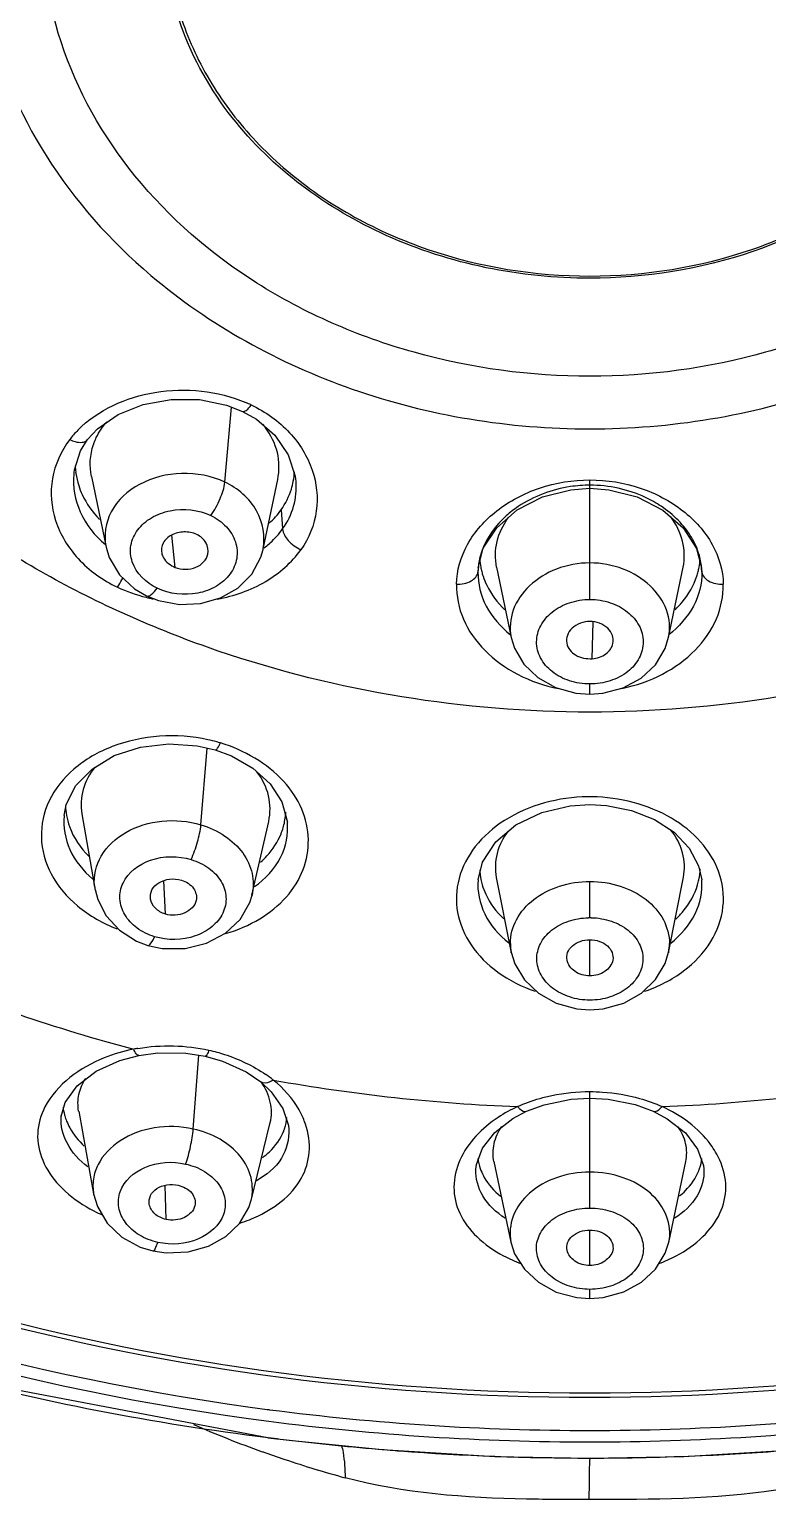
# Model space of a CAD drawing. Extents: x 0 to 1128, y 0 to 827.
# Drawn here: x 443.47 to 457.33, y 507.97 to 535.58 of the extents above; entities that cross this region are included whole.
import ezdxf

# ---------------------------------------------------------------- set-up
doc = ezdxf.new("R2010")
doc.units = 0
doc.header["$LTSCALE"] = 10
doc.header["$MEASUREMENT"] = 0
doc.layers.add('DEF_LAYER_ASSEM_MEMBER', color=7, linetype='CONTINUOUS')

msp = doc.modelspace()

# ---------------------------------------------------------------- linework, layer by layer
at = {"layer": 'DEF_LAYER_ASSEM_MEMBER', "color": 9, "linetype": 'Continuous'}
for p, q in [((447.14, 527.074), (447.267, 528.482)), ((453.992, 527.016), (453.992, 527.116)), ((453.992, 524.871), (453.992, 527.016)), ((448.197, 526.555), (448.225, 526.195)), ((451.901, 525.494), (451.891, 525.384)), ((456.084, 525.494), (456.094, 525.384)), ((453.992, 523.093), (453.992, 523.284)), ((446.691, 520.64), (446.808, 522.081)), ((446.023, 518.963), (445.992, 519.594)), ((453.992, 518.895), (453.992, 519.576)), ((453.992, 517.802), (453.992, 518.482)), ((446.546, 514.927), (446.651, 516.312)), ((453.992, 515.507), (453.992, 515.63)), ((453.992, 514.841), (453.992, 515.507)), ((453.992, 514.117), (453.992, 514.841)), ((453.992, 513.443), (453.992, 514.117)), ((446.036, 513.229), (446.019, 513.865)), ((453.992, 512.363), (453.992, 513.03)), ((453.992, 511.744), (453.992, 511.916)), ((447.946, 509.132), (447.951, 509.134)), ((448.402, 509.076), (448.409, 509.079)), ((453.992, 508.744), (453.992, 508.755))]:
    msp.add_line(p, q, dxfattribs=at)
at = {"layer": 'DEF_LAYER_ASSEM_MEMBER', "color": 7, "linetype": 'Continuous'}
for p, q in [((447.17, 528.52), (447.472, 528.402)), ((444.43, 527.664), (444.561, 527.872)), ((444.561, 527.872), (444.561, 527.872)), ((444.315, 527.305), (444.43, 527.664)), ((444.309, 527.257), (444.315, 527.305)), ((444.305, 527.258), (444.302, 527.226)), ((444.636, 527.179), (444.91, 525.851)), ((447.861, 525.818), (448.132, 527.124)), ((446.206, 525.472), (446.146, 526.077)), ((447.856, 525.808), (447.858, 525.819)), ((451.895, 525.467), (451.992, 525.832)), ((455.994, 525.829), (456.089, 525.467)), ((451.895, 525.467), (451.891, 525.384)), ((451.896, 525.471), (451.895, 525.467)), ((452.242, 525.476), (452.515, 524.158)), ((455.47, 524.158), (455.743, 525.476)), ((456.089, 525.467), (456.089, 525.471)), ((456.094, 525.384), (456.089, 525.467)), ((454.036, 523.757), (454.052, 524.448)), ((446.621, 522.124), (446.957, 522.046)), ((453.621, 520.996), (453.992, 521.021)), ((453.992, 521.021), (454.306, 521.003)), ((444.122, 520.812), (444.121, 520.81)), ((444.457, 520.843), (444.703, 519.409)), ((447.649, 519.316), (447.963, 520.704)), ((448.314, 520.687), (448.313, 520.69)), ((451.893, 519.608), (451.893, 519.604)), ((452.236, 519.653), (452.516, 518.235)), ((455.469, 518.236), (455.749, 519.654)), ((456.092, 519.604), (456.091, 519.607)), ((452.516, 518.235), (452.514, 518.245)), ((455.406, 518.034), (455.47, 518.246)), ((455.47, 518.246), (455.469, 518.236)), ((447.813, 515.811), (448.012, 515.626)), ((444.067, 515.162), (444.141, 515.424)), ((444.067, 515.162), (444.069, 515.178)), ((444.397, 515.265), (444.672, 513.708)), ((452.543, 515.124), (452.802, 515.261)), ((455.181, 515.261), (455.446, 515.121)), ((447.632, 513.585), (447.991, 515.047)), ((452.191, 514.316), (452.509, 512.805)), ((455.473, 512.794), (455.793, 514.316)), ((444.672, 513.708), (444.675, 513.692)), ((452.509, 512.805), (452.511, 512.795)), ((452.51, 512.805), (452.512, 512.795)), ((455.407, 512.593), (455.475, 512.805)), ((455.473, 512.794), (455.475, 512.805)), ((447.945, 509.131), (448.402, 509.076))]:
    msp.add_line(p, q, dxfattribs=at)
for points in [[(413.504, 539.168), (413.583, 538.558), (414.898, 533.127), (417.263, 527.964), (420.607, 523.195), (424.854, 518.94), (429.904, 515.296), (435.601, 512.398), (441.82, 510.3), (447.946, 509.132)], [(444.561, 527.872), (444.751, 528.076), (445.134, 528.341), (445.606, 528.53), (446.13, 528.626), (446.665, 528.623), (447.17, 528.52)], [(447.472, 528.402), (447.731, 528.255), (448.079, 527.956), (448.331, 527.587), (448.46, 527.184), (448.472, 527.083)], [(451.992, 525.832), (452.245, 526.219), (452.627, 526.551), (453.105, 526.796), (453.635, 526.932), (453.992, 526.958)], [(453.992, 526.958), (454.351, 526.932), (454.882, 526.795), (455.36, 526.549), (455.742, 526.217), (455.994, 525.829)], [(444.909, 525.852), (444.967, 525.66), (445.159, 525.334), (445.445, 525.068), (445.67, 524.936)], [(445.67, 524.936), (445.896, 524.849), (446.288, 524.777), (446.684, 524.793), (447.056, 524.899), (447.384, 525.085), (447.647, 525.345), (447.817, 525.666), (447.856, 525.808)], [(452.514, 524.159), (452.575, 523.958), (452.75, 523.656), (453.012, 523.403), (453.346, 523.217), (453.729, 523.112), (453.992, 523.093)], [(453.992, 523.093), (454.237, 523.11), (454.619, 523.21), (454.956, 523.391), (455.223, 523.643), (455.406, 523.949), (455.47, 524.16)], [(444.122, 520.812), (444.161, 521.016), (444.338, 521.369), (444.649, 521.687), (445.065, 521.939), (445.558, 522.1), (446.091, 522.161), (446.621, 522.124)], [(446.958, 522.046), (447.262, 521.933), (447.665, 521.702), (447.991, 521.406), (448.211, 521.069), (448.313, 520.688)], [(451.893, 519.604), (451.979, 519.936), (452.224, 520.319), (452.604, 520.639), (453.088, 520.869), (453.621, 520.996)], [(454.306, 521.003), (454.771, 520.91), (455.204, 520.739), (455.574, 520.499), (455.854, 520.203), (456.031, 519.872), (456.092, 519.604)], [(444.706, 519.426), (444.754, 519.239), (444.913, 518.929), (445.159, 518.661), (445.479, 518.457), (445.694, 518.375)], [(445.694, 518.375), (445.96, 518.319), (446.392, 518.319), (446.797, 518.419), (447.149, 518.603), (447.428, 518.86), (447.608, 519.178), (447.65, 519.318)], [(452.515, 518.245), (452.582, 518.026), (452.763, 517.728), (453.027, 517.478), (453.361, 517.29), (453.746, 517.184), (453.992, 517.166)], [(453.992, 517.166), (454.241, 517.184), (454.628, 517.292), (454.963, 517.481), (455.226, 517.733), (455.406, 518.034)], [(444.141, 515.424), (444.368, 515.736), (444.723, 516.011), (445.171, 516.216), (445.526, 516.31)], [(445.526, 516.31), (445.88, 516.357), (446.409, 516.35), (446.772, 516.293)], [(446.772, 516.293), (447.095, 516.201), (447.538, 515.998), (447.813, 515.811)], [(448.012, 515.626), (448.23, 515.315), (448.333, 514.993), (448.339, 514.927)], [(452.803, 515.261), (453.132, 515.383), (453.638, 515.486), (453.992, 515.507)], [(453.992, 515.507), (454.337, 515.487), (454.842, 515.385), (455.181, 515.261)], [(451.853, 514.172), (451.864, 514.262), (451.978, 514.565), (452.21, 514.864), (452.543, 515.124)], [(455.446, 515.121), (455.784, 514.855), (456.015, 514.55)], [(456.015, 514.55), (456.124, 514.245), (456.131, 514.173)], [(444.677, 513.709), (444.746, 513.471), (444.929, 513.16), (445.203, 512.899), (445.552, 512.709), (445.79, 512.637)], [(445.79, 512.637), (446.04, 512.601), (446.45, 512.621), (446.83, 512.729), (447.157, 512.911), (447.416, 513.155), (447.589, 513.451), (447.633, 513.588)], [(452.51, 512.805), (452.58, 512.586), (452.764, 512.293), (453.028, 512.049), (453.361, 511.866), (453.746, 511.762), (453.992, 511.744)], [(453.992, 511.744), (454.24, 511.762), (454.627, 511.867), (454.961, 512.052), (455.225, 512.298), (455.407, 512.593)], [(448.402, 509.076), (450.091, 508.906), (452.207, 508.779), (453.992, 508.745)], [(453.992, 508.745), (455.755, 508.779), (457.921, 508.909), (459.582, 509.076)]]:
    msp.add_lwpolyline(points, dxfattribs=at)
at = {"layer": 'DEF_LAYER_ASSEM_MEMBER', "color": 9, "linetype": 'Continuous'}
for centre, radius, start, end in [((446.481, 526.103), 2.681, 64.5366, 66.8613), ((445.752, 526.702), 1.923, 135.5595, 142.4345), ((446.774, 527.296), 1.826, 306.8791, 308.146), ((446.373, 527.797), 2.972, 256.1417, 257.3606), ((446.379, 527.822), 2.998, 257.3618, 258.7064), ((446.164, 519.183), 3.124, 74.6972, 77.8213), ((446.186, 519.268), 3.036, 73.2807, 74.6901), ((453.994, 517.863), 3.303, 90.2726, 90.7321), ((453.994, 517.865), 3.3, 90.0299, 90.2726), ((453.961, 517.488), 3.678, 89.2775, 89.5089), ((453.961, 517.501), 3.664, 88.8395, 89.2776), ((445.651, 519.572), 0.962, 185.1179, 188.7752), ((453.992, 517.625), 1.27, 89.9997, 91.1768), ((453.992, 517.624), 1.271, 88.8263, 89.9983), ((453.398, 518.41), 0.899, 179.9114, 190.5663), ((454.591, 518.41), 0.895, 349.394, 359.9635), ((453.444, 546.816), 31.428, 246.9808, 255.2238), ((446.06, 513.177), 3.311, 99.5909, 100.9933), ((446.367, 513.725), 2.707, 51.6302, 55.274), ((453.968, 548.931), 33.61, 259.8532, 267.7218), ((453.994, 549.141), 33.821, 272.298, 280.1174), ((453.874, 556.789), 48.021, 255.1781, 262.9147), ((453.926, 555.256), 45.985, 262.1134, 262.5694), ((453.991, 555.812), 46.545, 262.5786, 270.0014), ((453.994, 555.811), 46.544, 269.9985, 277.4216), ((454.737, 528.137), 20.466, 246.4295, 250.3046), ((453.927, 555.5), 46.444, 262.1512, 262.6237), ((453.991, 556.055), 47.003, 262.6326, 270.0014), ((453.993, 556.055), 47.003, 269.9986, 277.3676), ((457.999, 589.964), 81.452, 262.91402, 263.23889), ((454, 556.223), 47.475, 263.2368, 265.464), ((454.919, 528.64), 21, 250.3, 251.5214), ((454.031, 556.572), 47.825, 265.4608, 265.6797), ((453.997, 556.127), 47.379, 265.6791, 269.9939), ((453.977, 556.262), 47.514, 272.5617, 274.5604), ((455.069, 529.096), 21.48, 251.527, 254.6895), ((453.991, 556.043), 47.295, 270.0017, 272.5565)]:
    msp.add_arc(centre, radius, start, end, dxfattribs=at)
at = {"layer": 'DEF_LAYER_ASSEM_MEMBER', "color": 7, "linetype": 'Continuous'}
for centre, radius, start, end in [((446.752, 527.24), 1.435, 36.9911, 40.0141), ((445.78, 527.402), 1.171, 159.7927, 161.207), ((445.697, 527.441), 1.369, 182.6633, 187.3814), ((445.717, 527.443), 1.39, 187.3741, 188.663), ((445.761, 527.451), 1.434, 188.7112, 197.8993), ((447.114, 527.337), 1.334, 342.8631, 349.284), ((447.109, 527.338), 1.339, 349.2976, 357.0067), ((453.149, 525.703), 1.226, 182.6996, 183.5172), ((453.229, 525.334), 1.342, 159.8343, 163.0535), ((454.754, 525.333), 1.343, 16.9532, 20.1416), ((453.176, 525.705), 1.253, 183.5414, 190.4228), ((453.211, 525.712), 1.289, 190.4117, 194.2465), ((453.236, 525.718), 1.315, 194.2474, 198.1042), ((454.757, 525.715), 1.306, 341.8884, 345.786), ((454.778, 525.71), 1.285, 345.7874, 349.4596), ((454.807, 525.705), 1.256, 349.4497, 356.5211), ((445.383, 521.034), 1.235, 181.3985, 190.1375), ((447.043, 520.94), 1.243, 337.8675, 348.8544), ((447.071, 520.934), 1.214, 348.8977, 355.1301), ((447.078, 520.933), 1.207, 355.1373, 357.2293), ((453.121, 519.855), 1.199, 182.8567, 191.6362), ((453.161, 519.863), 1.24, 191.6258, 196.4061), ((454.853, 519.854), 1.21, 343.6372, 348.3191), ((454.872, 519.85), 1.191, 348.3207, 358.3172), ((445.051, 515.444), 0.955, 186.2477, 195.2937), ((445.098, 515.456), 1.004, 195.2358, 196.1429), ((445.143, 515.47), 1.051, 196.185, 202.2008), ((447.37, 515.231), 0.939, 338.8544, 340.2541), ((447.376, 515.229), 0.934, 340.2552, 341.7019), ((447.364, 515.232), 0.946, 341.7571, 354.6727), ((452.8, 514.488), 0.918, 186.9945, 199.2812), ((455.191, 514.486), 0.911, 340.8179, 352.9873), ((452.834, 514.499), 0.953, 199.246, 201.5727), ((455.155, 514.498), 0.95, 337.9456, 340.8526)]:
    msp.add_arc(centre, radius, start, end, dxfattribs=at)
at = {"layer": 'DEF_LAYER_ASSEM_MEMBER', "color": 9, "linetype": 'Continuous'}
for points, start_tangent, end_tangent in [([(453.992, 573.396), (439.84, 571.195), (427.624, 564.894), (419.016, 555.354), (416.457, 549.765), (415.193, 543.881), (415.268, 537.905), (416.679, 532.044), (419.377, 526.5), (423.27, 521.464), (434.064, 513.587), (447.584, 509.491)], (-1, 0), (0.990632, -0.136562)), ([(460.4, 509.491), (473.921, 513.587), (484.715, 521.464), (488.608, 526.5), (491.306, 532.044), (492.717, 537.905), (492.792, 543.881), (491.528, 549.765), (488.969, 555.354), (480.36, 564.894), (468.144, 571.195), (453.992, 573.396)], (0.990632, 0.136562), (-1, 0)), ([(453.992, 572.988), (439.981, 570.809), (427.886, 564.572), (419.36, 555.129), (416.825, 549.596), (415.571, 543.771), (415.642, 537.855), (417.035, 532.052), (419.703, 526.561), (423.553, 521.573), (434.234, 513.769), (447.616, 509.706)], (-1, 0), (0.990541, -0.137215)), ([(460.329, 509.7), (473.721, 513.754), (484.413, 521.554), (488.269, 526.542), (490.943, 532.032), (492.341, 537.837), (492.416, 543.755), (491.165, 549.582), (488.631, 555.118), (480.106, 564.566), (468.008, 570.808), (453.992, 572.988)], (0.990658, 0.136371), (-1, 0)), ([(453.992, 522.756), (447.017, 523.903), (443.865, 525.294), (441.103, 527.168), (438.836, 529.45), (437.152, 532.055), (436.115, 534.88), (435.764, 537.819), (436.115, 540.758), (437.152, 543.583), (438.836, 546.188), (441.103, 548.47), (443.865, 550.343), (447.017, 551.735), (453.992, 552.882)], (-1, 0), (1, 0)), ([(472.22, 537.819), (471.87, 534.881), (470.833, 532.055), (469.149, 529.451), (466.882, 527.168), (460.968, 523.903), (453.992, 522.756)], (0, -1), (-1, 0)), ([(444.379, 528.048), (445.828, 528.759), (447.535, 528.568)], (0.699479, 0.714653), (0.919517, -0.393049)), ([(447.472, 528.402), (447.54, 528.422), (447.634, 528.524)], (0.903144, -0.429338), (0.588645, 0.808391)), ([(447.634, 528.524), (448.356, 528), (448.78, 527.301), (448.857, 526.532), (448.567, 525.804)], (0.902307, -0.431095), (-0.574124, -0.818768)), ([(444.228, 527.874), (443.903, 527.14), (443.962, 526.355), (444.386, 525.639), (445.122, 525.103)], (-0.598476, -0.801141), (0.902903, -0.429845)), ([(444.228, 527.874), (444.332, 527.834), (444.561, 527.872)], (0.893024, -0.450008), (0.607189, 0.794557)), ([(444.302, 527.226), (444.424, 526.517), (444.897, 525.902)], (-0.092937, -0.995672), (0.767447, -0.641112)), ([(447.14, 527.074), (446.327, 527.237), (445.536, 527.03), (445.006, 526.518), (444.909, 525.852)], (-0.902557, 0.430571), (0.202275, -0.979329)), ([(446.875, 526.447), (447.051, 526.764), (447.14, 527.074)], (0.593558, 0.804791), (0.089808, 0.995959)), ([(447.858, 525.819), (447.735, 526.533), (447.14, 527.074)], (0.186488, 0.982457), (-0.902521, 0.430645)), ([(448.225, 526.195), (448.431, 526.623), (448.477, 527.083)], (0.579903, 0.814686), (-0.072189, 0.997391)), ([(451.487, 525.158), (451.696, 525.904), (452.244, 526.533), (453.046, 526.961), (453.992, 527.116)], (0.019896, 0.999802), (1, -0.000237)), ([(453.992, 527.116), (454.939, 526.962), (455.74, 526.534), (456.288, 525.904), (456.497, 525.158)], (0.999988, -0.004981), (0.026368, -0.999652)), ([(445.869, 525.083), (445.402, 525.575), (445.377, 525.886), (445.504, 526.177), (445.762, 526.404), (446.113, 526.536), (446.875, 526.447)], (-0.90255, 0.430585), (0.902541, -0.430603)), ([(446.875, 526.447), (447.168, 526.235), (447.337, 525.952), (447.362, 525.641), (447.237, 525.35), (446.981, 525.121), (446.63, 524.989), (445.869, 525.083)], (0.902541, -0.430603), (-0.90255, 0.430585)), ([(447.902, 525.86), (447.993, 525.937), (448.225, 526.195)], (0.786413, 0.6177), (0.579897, 0.81469)), ([(448.225, 526.195), (448.327, 525.981), (448.567, 525.804)], (0.025777, -0.999668), (0.911627, -0.411018)), ([(446.998, 524.877), (447.906, 525.21), (448.567, 525.804)], (0.982581, 0.185833), (0.582848, 0.812581)), ([(451.487, 525.158), (451.765, 525.22), (451.891, 525.384)], (0.999789, -0.020565), (0.087267, 0.996185)), ([(451.891, 525.384), (452.046, 524.748), (452.501, 524.208)], (-0.022351, -0.99975), (0.780338, -0.625358)), ([(453.992, 525.557), (453.367, 525.441), (452.86, 525.125), (452.554, 524.672), (452.514, 524.159)], (-1, -0.000037), (0.201135, -0.979564)), ([(455.47, 524.16), (455.431, 524.673), (455.124, 525.125), (454.618, 525.441), (453.992, 525.557)], (0.201038, 0.979583), (-1, 0.000048)), ([(456.094, 525.384), (455.935, 524.748), (455.476, 524.209)], (0.022318, -0.999751), (-0.781668, -0.623695)), ([(456.094, 525.384), (456.22, 525.22), (456.497, 525.158)], (0.087267, -0.996185), (0.999789, 0.020566)), ([(445.122, 525.103), (445.148, 525.14), (445.225, 525.273)], (0.595072, 0.803672), (0.449349, 0.893357)), ([(445.122, 525.103), (445.661, 524.911)], (0.902794, -0.430072), (0.970889, -0.239528)), ([(451.487, 525.158), (451.618, 524.502), (452.018, 523.918), (452.634, 523.466), (453.402, 523.197)], (-0.009401, -0.999956), (0.980631, -0.195863)), ([(454.591, 523.199), (455.356, 523.469), (455.969, 523.921), (456.367, 524.504), (456.497, 525.158)], (0.980039, 0.198806), (-0.011536, 0.999933)), ([(445.67, 524.936), (445.757, 524.962), (445.869, 525.083)], (0.902663, -0.430349), (0.593541, 0.804804)), ([(453.992, 523.284), (453.608, 523.345), (453.283, 523.516), (453.067, 523.773), (452.992, 524.076), (453.069, 524.378), (453.286, 524.634), (453.609, 524.808), (453.992, 524.871)], (-1, -0.000018), (1, 0)), ([(453.992, 524.871), (454.376, 524.809), (454.699, 524.634), (454.916, 524.378), (454.993, 524.076), (454.918, 523.773), (454.702, 523.516), (454.376, 523.344), (453.992, 523.284)], (1, 0), (-1, -0.000018)), ([(446.823, 522.237), (445.023, 522.107), (444.305, 521.683), (443.841, 521.089), (443.695, 520.404), (443.879, 519.716), (444.376, 519.116), (445.119, 518.683)], (-0.977462, 0.211113), (0.93146, -0.363844)), ([(446.958, 522.046), (447.003, 522.077), (447.06, 522.176)], (0.957462, -0.28856), (0.427486, 0.904022)), ([(447.154, 518.597), (447.796, 518.876), (448.296, 519.288), (448.609, 519.798), (448.707, 520.364), (448.584, 520.933), (448.244, 521.455), (447.06, 522.176)], (0.960006, 0.279978), (-0.955079, 0.29635)), ([(453.952, 521.165), (452.387, 520.72), (451.84, 520.229), (451.536, 519.63), (451.509, 518.992), (451.763, 518.384), (452.265, 517.872), (452.965, 517.515)], (-0.999918, -0.012776), (0.945688, -0.325077)), ([(456.405, 519.768), (456.07, 520.318), (455.525, 520.763), (454.035, 521.165)], (-0.349942, 0.936772), (-0.999795, 0.020256)), ([(444.122, 520.81), (444.23, 520.176), (444.661, 519.62)], (-0.092113, -0.995749), (0.760521, -0.649313)), ([(444.693, 519.486), (444.821, 520.052), (445.28, 520.495), (445.958, 520.708), (446.691, 520.64)], (-0.089138, 0.996019), (0.957579, -0.288172)), ([(447.698, 519.478), (448.186, 520.025), (448.313, 520.688)], (0.812684, 0.582704), (-0.090476, 0.995899)), ([(446.506, 519.986), (446.626, 520.317), (446.691, 520.64)], (0.427174, 0.904169), (0.081297, 0.99669)), ([(446.691, 520.64), (447.14, 520.428), (447.475, 520.111), (447.651, 519.725), (447.65, 519.318)], (0.957664, -0.287889), (-0.218848, -0.975759)), ([(445.822, 518.538), (445.49, 518.703), (445.262, 518.953), (445.17, 519.248), (445.228, 519.545), (445.742, 519.974), (446.506, 519.986)], (-0.957623, 0.288025), (0.957618, -0.288043)), ([(446.506, 519.986), (446.839, 519.823), (447.07, 519.574), (447.161, 519.279), (447.101, 518.982), (446.899, 518.728), (446.585, 518.554), (445.822, 518.538)], (0.957617, -0.288043), (-0.957623, 0.288026)), ([(451.893, 519.604), (452.018, 518.969), (452.473, 518.421)], (-0.091379, -0.995816), (0.788469, -0.615075)), ([(452.499, 518.412), (452.615, 518.857), (452.937, 519.235), (453.422, 519.486), (453.992, 519.576)], (0.0027, 0.999996), (1, -0.000154)), ([(453.992, 519.576), (454.563, 519.486), (455.048, 519.234), (455.371, 518.856), (455.486, 518.41)], (1, 0.000145), (0.000538, -1)), ([(455.018, 517.513), (455.751, 517.896), (456.262, 518.446), (456.491, 519.096), (456.405, 519.768)], (0.946007, 0.324148), (-0.349942, 0.936772)), ([(455.51, 518.419), (455.966, 518.968), (456.092, 519.604)], (0.788989, 0.614408), (-0.090924, 0.995858)), ([(453.992, 517.347), (453.613, 517.407), (453.293, 517.574), (453.076, 517.821), (452.996, 518.113), (453.064, 518.406), (453.272, 518.658), (453.589, 518.829), (453.966, 518.895)], (-1, 0), (0.999789, 0.020525)), ([(454.018, 518.895), (454.396, 518.829), (454.712, 518.658), (454.92, 518.406), (454.989, 518.113), (454.908, 517.821), (454.692, 517.574), (454.371, 517.407), (453.992, 517.347)], (0.99979, -0.020472), (-1, 0)), ([(445.694, 518.375), (445.751, 518.414), (445.822, 518.538)], (0.957155, -0.289576), (0.427158, 0.904177)), ([(453.992, 509.965), (441.843, 511.662), (431.044, 516.567)], (-1, 0), (-0.83663, 0.547769)), ([(476.94, 516.567), (466.142, 511.662), (453.992, 509.965)], (-0.83663, -0.547769), (-1, 0)), ([(445.429, 516.427), (444.873, 516.263), (443.763, 515.342)], (-0.981352, -0.192222), (-0.459225, -0.88832)), ([(445.526, 516.31), (445.478, 516.338), (445.429, 516.427)], (-0.981849, -0.189665), (-0.397019, 0.91781)), ([(445.509, 516.441), (446.841, 516.408)], (0.986016, 0.166653), (0.976901, -0.213691)), ([(446.841, 516.408), (446.802, 516.32), (446.772, 516.293)], (-0.345613, -0.938377), (-0.976244, 0.216675)), ([(446.841, 516.408), (447.133, 516.328), (447.909, 515.949)], (0.976096, -0.21734), (0.821814, -0.569756)), ([(448.048, 515.847), (447.982, 515.811), (447.813, 515.811)], (-0.839676, -0.543087), (-0.781909, 0.623392)), ([(448.631, 515.082), (448.534, 515.286), (448.048, 515.847)], (-0.362542, 0.931968), (-0.780837, 0.624735)), ([(452.632, 515.347), (453.052, 515.501)], (0.910142, 0.414297), (0.961642, 0.274308)), ([(453.052, 515.501), (453.28, 515.557), (453.992, 515.63)], (0.961642, 0.274308), (0.999994, 0.00336)), ([(453.992, 515.63), (454.231, 515.621), (454.926, 515.501)], (0.999993, -0.003662), (0.961872, -0.273502)), ([(454.926, 515.501), (455.35, 515.347)], (0.961872, -0.273502), (0.912187, -0.409774)), ([(443.763, 515.342), (443.626, 514.842), (443.72, 514.34), (444.028, 513.872), (444.534, 513.47)], (-0.459225, -0.88832), (0.860051, -0.510208)), ([(444.568, 514.214), (444.178, 514.665), (444.068, 515.162)], (-0.784506, 0.620122), (0.082359, 0.996603)), ([(452.635, 515.347), (452.27, 515.146), (451.553, 514.342)], (-0.910767, -0.41292), (-0.405887, -0.913923)), ([(452.635, 515.347), (452.68, 515.303), (452.802, 515.261)], (0.661205, -0.750205), (0.911869, 0.410482)), ([(455.181, 515.261), (455.216, 515.256), (455.347, 515.347)], (0.913244, -0.407414), (0.657906, 0.7531)), ([(456.43, 514.343), (456.261, 514.633), (455.347, 515.347)], (-0.407131, 0.91337), (-0.912282, 0.409563)), ([(446.546, 514.927), (445.82, 514.949), (445.174, 514.706), (444.759, 514.258), (444.672, 513.988), (444.677, 513.709)], (-0.976348, 0.216205), (0.174344, -0.984685)), ([(446.404, 514.269), (446.495, 514.599), (446.546, 514.927)], (0.333831, 0.942633), (0.075352, 0.997157)), ([(447.633, 513.588), (447.631, 514.014), (447.428, 514.415), (447.049, 514.734), (446.546, 514.927)], (0.237473, 0.971394), (-0.976364, 0.216134)), ([(448.339, 514.927), (448.201, 514.379), (447.732, 513.955)], (0.062104, -0.99807), (-0.870814, -0.491613)), ([(447.771, 513.299), (448.606, 514.06), (448.727, 514.557), (448.631, 515.082)], (0.902773, 0.430116), (-0.362542, 0.931968)), ([(445.883, 512.798), (445.532, 512.938), (445.276, 513.169), (445.15, 513.453), (445.175, 513.75), (445.64, 514.206), (446.404, 514.269)], (-0.976352, 0.216187), (0.976356, -0.216168)), ([(451.553, 514.342), (451.44, 513.836), (451.551, 513.345), (451.871, 512.906), (452.372, 512.547)], (-0.405887, -0.913923), (0.881667, -0.471872)), ([(455.614, 512.547), (456.114, 512.907), (456.434, 513.345), (456.544, 513.836), (456.43, 514.343)], (0.88164, 0.471922), (-0.407131, 0.91337)), ([(446.404, 514.269), (446.757, 514.13), (447.015, 513.901), (447.141, 513.617), (447.114, 513.321), (446.646, 512.866), (445.883, 512.798)], (0.976356, -0.216168), (-0.976352, 0.216187)), ([(452.401, 513.25), (451.982, 513.672), (451.853, 514.171)], (-0.828718, 0.559666), (0.060512, 0.998167)), ([(453.992, 514.117), (453.367, 514.013), (452.856, 513.72), (452.553, 513.291), (452.51, 512.805)], (-1, 0.000019), (0.200519, -0.97969)), ([(455.475, 512.805), (455.432, 513.291), (455.128, 513.72), (454.617, 514.013), (453.992, 514.117)], (0.200319, 0.979731), (-1, -0.000054)), ([(456.132, 514.173), (456.003, 513.672), (455.583, 513.25)], (0.061335, -0.998117), (-0.82896, -0.559308)), ([(444.534, 513.47), (444.837, 513.314)], (0.860051, -0.510208), (0.912963, -0.408042)), ([(447.424, 513.162), (447.771, 513.299)], (0.952112, 0.30575), (0.902773, 0.430116)), ([(453.992, 511.916), (453.607, 511.976), (453.283, 512.144), (453.066, 512.391), (452.988, 512.681), (453.064, 512.972), (453.28, 513.219), (453.607, 513.385), (453.992, 513.443)], (-1, 0), (1, 0.000019)), ([(453.992, 513.443), (454.378, 513.385), (454.704, 513.22), (454.921, 512.972), (454.996, 512.681), (454.919, 512.391), (454.702, 512.144), (454.377, 511.976), (453.992, 511.916)], (1, 0.000019), (-1, 0)), ([(445.79, 512.637), (445.809, 512.645), (445.832, 512.678), (445.883, 512.798)], (0.976008, -0.217735), (0.333868, 0.94262)), ([(452.372, 512.547), (452.697, 512.4)], (0.881667, -0.471872), (0.934361, -0.356327)), ([(455.288, 512.399), (455.614, 512.547)], (0.93446, 0.356067), (0.88164, 0.471922)), ([(449.33, 508.989), (449.359, 508.855), (449.396, 508.379)], (0.257942, -0.96616), (0.000993, -1)), ([(453.98, 507.969), (453.983, 508.254), (453.997, 508.749)], (0.010336, 0.999947), (0.078494, 0.996915)), ([(453.992, 507.969), (452.804, 507.978), (449.397, 508.378)], (-0.999998, -0.001903), (-0.965306, 0.26112)), ([(458.588, 508.379), (457.483, 508.148), (453.992, 507.97)], (-0.965291, -0.261177), (-0.999998, 0.001899))]:
    msp.add_spline(points, degree=3, dxfattribs=dict(at, start_tangent=start_tangent, end_tangent=end_tangent))
at = {"layer": 'DEF_LAYER_ASSEM_MEMBER', "color": 7, "linetype": 'Continuous'}
for points, start_tangent, end_tangent in [([(453.992, 547.1), (450.67, 546.695), (447.631, 545.515), (445.133, 543.66), (443.39, 541.287), (442.55, 538.6), (442.685, 535.827), (443.783, 533.205), (445.751, 530.956)], (-1, 0), (0.76261, -0.646859)), ([(462.234, 530.956), (464.202, 533.205), (465.3, 535.827), (465.434, 538.6), (464.595, 541.287), (462.852, 543.66), (460.354, 545.515), (457.315, 546.695), (453.992, 547.1)], (0.76261, 0.646859), (-1, 0)), ([(453.992, 529.062), (450.693, 529.512), (449.153, 530.062), (447.742, 530.812), (445.452, 532.826), (444.065, 535.34), (443.728, 538.09), (444.476, 540.783), (446.23, 543.136), (448.805, 544.9)], (-1, 0), (0.900579, 0.434692)), ([(459.18, 544.9), (461.755, 543.136), (463.509, 540.783), (464.257, 538.09), (463.92, 535.34), (462.533, 532.826), (460.243, 530.812), (458.832, 530.062), (457.292, 529.512), (453.992, 529.062)], (0.90058, -0.43469), (-1, 0)), ([(447.278, 533.92), (446.321, 535.64), (445.992, 537.514)], (-0.61697, 0.786987), (-0.000057, 1)), ([(446.042, 537.514), (446.195, 536.232), (446.648, 535), (447.382, 533.864), (448.371, 532.869), (449.576, 532.052), (450.95, 531.444), (453.992, 530.944), (457.035, 531.444), (458.409, 532.052), (459.614, 532.869), (460.603, 533.864), (461.337, 535), (461.79, 536.232), (461.942, 537.514)], (0.000001, -1), (-0.000001, 1)), ([(461.992, 537.514), (461.839, 536.224), (461.383, 534.984), (459.649, 532.839), (457.054, 531.406), (453.992, 530.903)], (-0.000001, -1), (-1, 0)), ([(453.992, 530.903), (450.171, 531.706), (447.278, 533.92)], (-1, 0), (-0.61697, 0.786987)), ([(445.751, 530.956), (449.53, 528.822), (453.992, 528.074)], (0.762637, -0.646827), (1, 0)), ([(453.992, 528.074), (458.455, 528.822), (462.234, 530.956)], (1, 0), (0.762637, 0.646827)), ([(444.682, 527.807), (444.727, 527.913), (444.924, 528.209)], (0.345398, 0.938456), (0.659969, 0.751293)), ([(448.132, 527.124), (448.125, 527.628), (447.898, 528.103)], (0.203509, 0.979073), (-0.601529, 0.798851)), ([(444.636, 527.179), (444.672, 527.779)], (-0.205374, 0.978684), (0.322129, 0.946696)), ([(444.396, 527.01), (444.462, 526.84), (444.786, 526.374)], (0.306778, -0.951781), (0.699033, -0.715089)), ([(448.197, 526.555), (448.388, 526.944)], (0.575051, 0.818118), (0.294681, 0.955596)), ([(453.992, 527.016), (453.627, 526.989), (452.648, 526.616)], (-1, 0.000083), (-0.829989, -0.55778)), ([(455.33, 526.621), (455.034, 526.787), (453.992, 527.016)], (-0.832059, 0.554687), (-1, -0.000022)), ([(447.974, 526.303), (448.197, 526.555)], (0.735468, 0.677559), (0.575041, 0.818125)), ([(452.648, 526.616), (452.423, 526.442), (451.97, 525.796)], (-0.829989, -0.55778), (-0.34466, -0.938728)), ([(456.015, 525.796), (455.904, 526.029), (455.33, 526.621)], (-0.344263, 0.938873), (-0.832059, 0.554687)), ([(452.242, 525.476), (452.25, 525.957), (452.462, 526.408)], (-0.197511, 0.980301), (0.59267, 0.805446)), ([(455.743, 525.476), (455.732, 525.964), (455.512, 526.42)], (0.202179, 0.979349), (-0.59945, 0.800412)), ([(446.613, 526.091), (446.372, 526.139), (446.139, 526.079), (445.983, 525.931), (445.954, 525.737)], (-0.902541, 0.430603), (0.201577, -0.979473)), ([(446.822, 525.723), (446.788, 525.931), (446.613, 526.091)], (0.201669, 0.979454), (-0.902541, 0.430603)), ([(445.954, 525.737), (445.985, 525.655), (446.206, 525.471)], (0.201577, -0.979473), (0.908749, -0.417344)), ([(446.206, 525.471), (446.597, 525.475), (446.822, 525.723)], (0.956008, -0.293341), (0.201669, 0.979454)), ([(451.946, 525.725), (451.896, 525.471)], (-0.291388, -0.956605), (-0.093517, -0.995618)), ([(456.089, 525.471), (456.039, 525.725)], (-0.093506, 0.995619), (-0.2915, 0.956571)), ([(451.986, 525.309), (452.055, 525.139), (452.393, 524.678)], (0.310649, -0.950525), (0.717552, -0.696505)), ([(455.592, 524.678), (455.725, 524.822), (455.999, 525.309)], (0.717439, 0.696621), (0.31079, 0.950479)), ([(453.992, 524.457), (453.658, 524.33), (453.57, 524.197), (453.558, 524.048)], (-1, 0), (0.203102, -0.979158)), ([(454.426, 524.047), (454.416, 524.197), (454.327, 524.33), (453.992, 524.457)], (0.199252, 0.979948), (-1, 0)), ([(453.558, 524.048), (453.723, 523.828), (454.036, 523.757)], (0.203102, -0.979158), (0.99991, 0.013432)), ([(454.036, 523.757), (454.294, 523.851), (454.426, 524.047)], (0.990359, 0.138527), (0.199252, 0.979948)), ([(444.702, 521.722), (444.479, 521.301), (444.457, 520.843)], (-0.636784, -0.771042), (0.168741, -0.98566)), ([(447.963, 520.704), (447.96, 521.182), (447.74, 521.635)], (0.220316, 0.975429), (-0.610811, 0.791777)), ([(444.167, 520.816), (444.222, 520.61), (444.59, 520.044)], (0.175837, -0.984419), (0.709615, -0.70459)), ([(447.806, 519.936), (447.93, 520.057), (448.195, 520.472)], (0.74944, 0.662073), (0.376416, 0.926451)), ([(452.457, 520.52), (452.249, 520.1), (452.236, 519.653)], (-0.604127, -0.796888), (0.193943, -0.981013)), ([(455.749, 519.654), (455.731, 520.115), (455.507, 520.547)], (0.193935, 0.981014), (-0.623879, 0.781521)), ([(445.745, 519.245), (445.77, 519.416), (445.901, 519.552), (446.103, 519.619), (446.323, 519.599)], (-0.168793, 0.985652), (0.957618, -0.288042)), ([(446.323, 519.599), (446.551, 519.446), (446.602, 519.218)], (0.957618, -0.288042), (-0.220403, -0.975409)), ([(451.971, 519.513), (452.036, 519.34), (452.376, 518.871)], (0.282275, -0.959333), (0.724705, -0.68906)), ([(455.608, 518.87), (455.745, 519.017), (456.014, 519.513)], (0.723714, 0.6901), (0.281635, 0.959522)), ([(446.023, 518.963), (445.835, 519.075), (445.745, 519.245)], (-0.957623, 0.288026), (-0.168793, 0.985652)), ([(446.602, 519.218), (446.391, 518.987), (446.023, 518.963)], (-0.220403, -0.975409), (-0.957623, 0.288026)), ([(453.563, 518.097), (453.575, 518.24), (453.663, 518.365), (453.811, 518.451), (453.992, 518.482)], (-0.194006, 0.981), (1, -0.000017)), ([(453.992, 518.482), (454.173, 518.451), (454.322, 518.365), (454.409, 518.24), (454.422, 518.097)], (1, -0.000017), (-0.194003, -0.981001)), ([(453.992, 517.802), (453.709, 517.888), (453.563, 518.097)], (-1, 0), (-0.194006, 0.981)), ([(454.422, 518.097), (454.276, 517.888), (453.992, 517.802)], (-0.194003, -0.981001), (-1, 0)), ([(430.978, 516.468), (441.824, 511.581), (453.988, 509.891)], (0.839042, -0.544067), (1, -0.00009)), ([(453.988, 509.891), (466.157, 511.58), (477.007, 516.468)], (1, -0.00009), (0.839042, 0.544067)), ([(444.395, 515.265), (444.401, 515.577), (444.528, 515.876)], (-0.174265, 0.984699), (0.547176, 0.837018)), ([(447.991, 515.047), (447.993, 515.432), (447.819, 515.811)], (0.238141, 0.971231), (-0.584155, 0.811642)), ([(444.17, 515.073), (444.229, 514.951), (444.498, 514.607)], (0.377228, -0.92612), (0.722518, -0.691352)), ([(447.846, 514.389), (447.978, 514.5), (448.246, 514.892)], (0.800153, 0.599796), (0.360719, 0.932675)), ([(452.191, 514.316), (452.194, 514.651), (452.337, 514.977)], (-0.200714, 0.97965), (0.559547, 0.828798)), ([(455.793, 514.316), (455.79, 514.652), (455.646, 514.977)], (0.205564, 0.978644), (-0.559321, 0.828951)), ([(451.947, 514.149), (452.01, 514.018), (452.312, 513.663)], (0.367629, -0.929973), (0.763089, -0.646293)), ([(455.672, 513.663), (455.789, 513.773), (456.035, 514.142)], (0.762557, 0.646921), (0.375404, 0.926861)), ([(445.721, 513.516), (445.743, 513.676), (445.863, 513.807), (446.051, 513.877), (446.263, 513.871)], (-0.17436, 0.984682), (0.976356, -0.21617)), ([(446.263, 513.871), (446.519, 513.723), (446.578, 513.485)], (0.976356, -0.21617), (-0.238503, -0.971142)), ([(446.036, 513.229), (445.824, 513.337), (445.721, 513.516)], (-0.976352, 0.216187), (-0.17436, 0.984682)), ([(446.578, 513.485), (446.382, 513.268), (446.036, 513.229)], (-0.238503, -0.971142), (-0.976352, 0.216187)), ([(453.563, 512.65), (453.575, 512.791), (453.662, 512.915), (453.811, 513), (453.992, 513.03)], (-0.205844, 0.978585), (1, 0.000016)), ([(453.992, 513.03), (454.174, 513), (454.323, 512.915), (454.41, 512.791), (454.422, 512.65)], (1, 0.000016), (-0.205842, -0.978585)), ([(453.992, 512.363), (453.709, 512.448), (453.563, 512.65)], (-1, 0), (-0.205844, 0.978585)), ([(454.422, 512.65), (454.275, 512.448), (453.992, 512.363)], (-0.205842, -0.978585), (-1, 0))]:
    msp.add_spline(points, degree=3, dxfattribs=dict(at, start_tangent=start_tangent, end_tangent=end_tangent))

doc.saveas('drawing.dxf')
